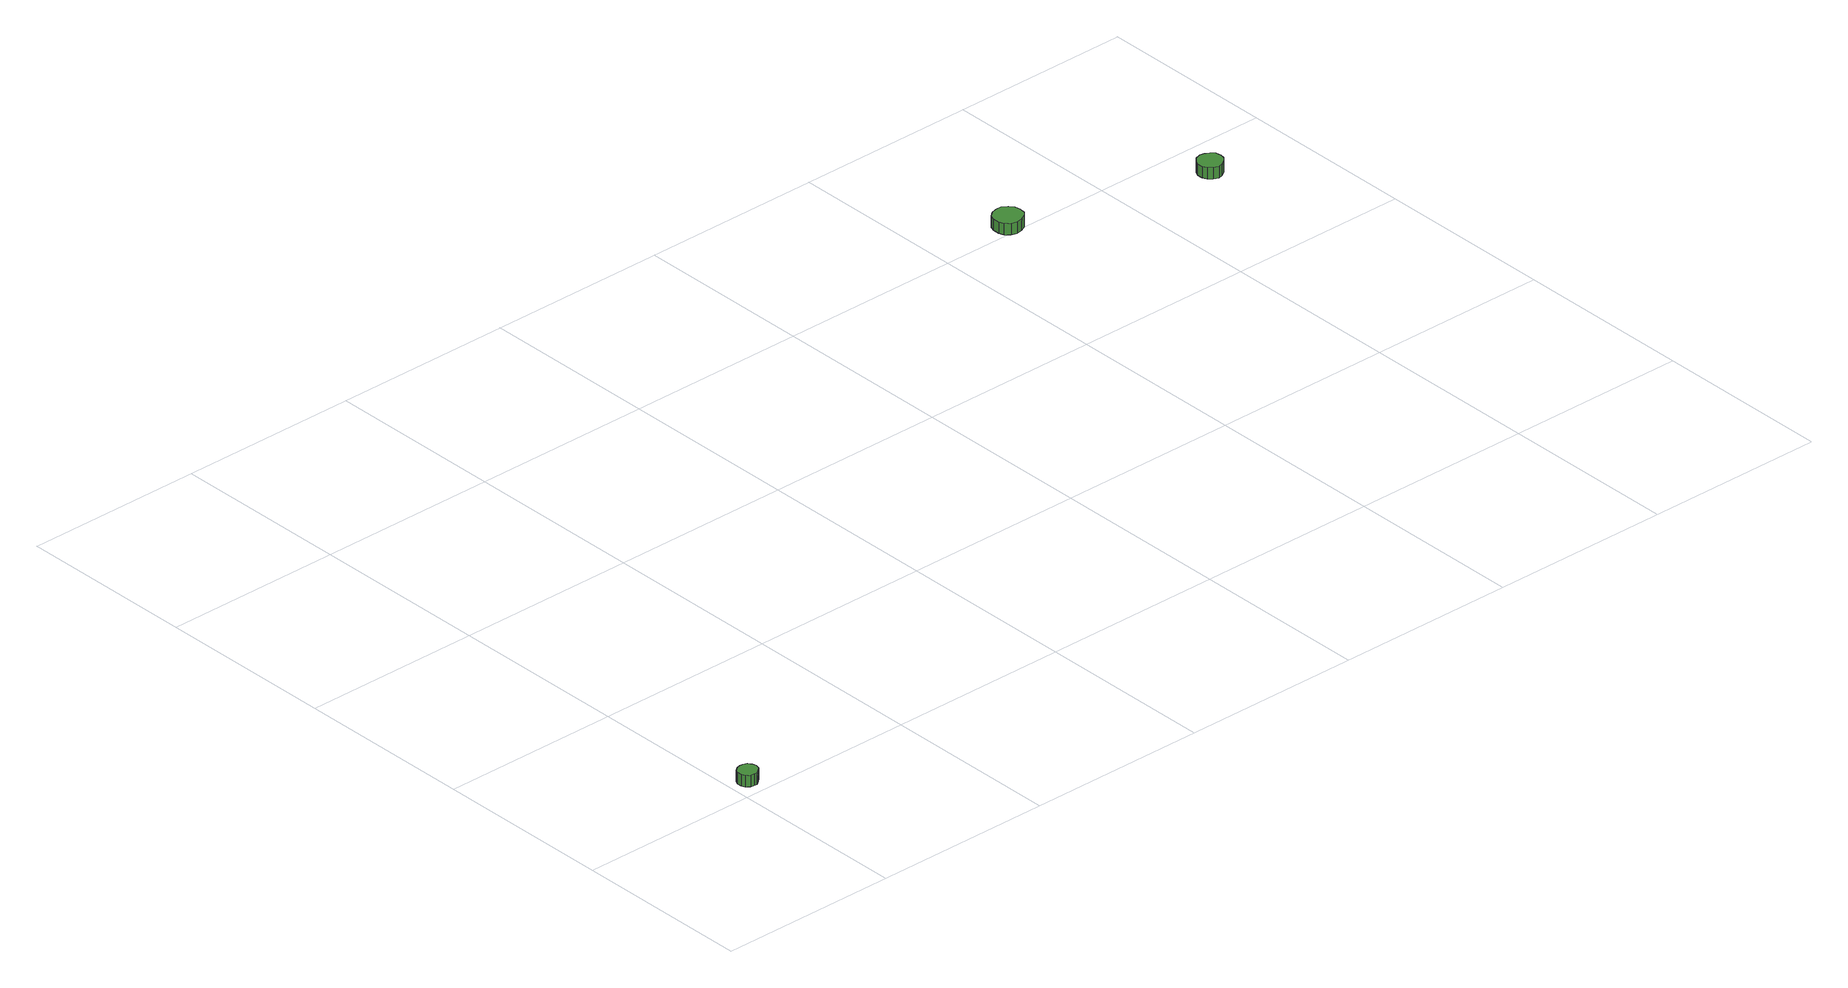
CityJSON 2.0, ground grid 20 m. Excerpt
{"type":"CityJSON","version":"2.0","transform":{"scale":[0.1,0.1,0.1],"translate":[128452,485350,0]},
"CityObjects":{
"tree1":{"type":"SolitaryVegetationObject","attributes":{"function":"something"},"geometry":[{"type":"MultiSurface","lod":"1","boundaries":[[[0,1,2,3,4,5,6,7,8,9,10,11,12,13,14]],[[15,16,17,18,19,20,21,22,23,24,25,26,27,28,29]],[[0,29,28,1]],[[1,28,27,2]],[[2,27,26,3]],[[3,26,25,4]],[[4,25,24,5]],[[5,24,23,6]],[[6,23,22,7]],[[7,22,21,8]],[[8,21,20,9]],[[9,20,19,10]],[[10,19,18,11]],[[11,18,17,12]],[[12,17,16,13]],[[13,16,15,14]],[[14,15,29,0]]]}]},
"tree2":{"type":"SolitaryVegetationObject","attributes":{"function":"something"},"geometry":[{"type":"MultiSurface","lod":"1","boundaries":[[[30,31,32,33,34,35,36,37,38,39,40,41,42,43,44]],[[45,46,47,48,49,50,51,52,53,54,55,56,57,58,59]],[[30,59,58,31]],[[31,58,57,32]],[[32,57,56,33]],[[33,56,55,34]],[[34,55,54,35]],[[35,54,53,36]],[[36,53,52,37]],[[37,52,51,38]],[[38,51,50,39]],[[39,50,49,40]],[[40,49,48,41]],[[41,48,47,42]],[[42,47,46,43]],[[43,46,45,44]],[[44,45,59,30]]]}]},
"tree3":{"type":"SolitaryVegetationObject","attributes":{"function":"something"},"geometry":[{"type":"MultiSurface","lod":"1","boundaries":[[[60,61,62,63,64,65,66,67,68,69,70,71,72,73,74]],[[75,76,77,78,79,80,81,82,83,84,85,86,87,88,89]],[[60,89,88,61]],[[61,88,87,62]],[[62,87,86,63]],[[63,86,85,64]],[[64,85,84,65]],[[65,84,83,66]],[[66,83,82,67]],[[67,82,81,68]],[[68,81,80,69]],[[69,80,79,70]],[[70,79,78,71]],[[71,78,77,72]],[[72,77,76,73]],[[73,76,75,74]],[[74,75,89,60]]]}]}
},
"vertices":[
[26,15,23],[25,19,23],[22,23,23],[18,25,23],[14,25,23],[10,24,23],[6,21,23],[4,17,23],[4,12,23],[6,8,23],[10,5,23],[14,4,23],[18,4,23],[22,7,23],[25,10,23],[25,10,10],[22,7,10],[18,4,10],[14,4,10],[10,5,10],[6,8,10],[4,12,10],[4,17,10],[6,21,10],[10,24,10],[14,25,10],[18,25,10],[22,23,10],[25,19,10],[26,15,10],
[904,611,18],[903,617,18],[899,622,18],[893,626,18],[886,626,18],[880,624,18],[875,620,18],[873,614,18],[873,607,18],[875,601,18],[880,597,18],[886,595,18],[893,596,18],[899,599,18],[903,604,18],[903,604,5],[899,599,5],[893,596,5],[886,595,5],[880,597,5],[875,601,5],[873,607,5],[873,614,5],[875,620,5],[880,624,5],[886,626,5],[893,626,5],[899,622,5],[903,617,5],[904,611,5],
[1115,556,17],[1114,562,17],[1110,566,17],[1105,569,17],[1100,570,17],[1094,568,17],[1090,564,17],[1088,559,17],[1088,553,17],[1090,548,17],[1094,544,17],[1100,542,17],[1105,543,17],[1110,546,17],[1114,551,17],[1114,551,4],[1110,546,4],[1105,543,4],[1100,542,4],[1094,544,4],[1090,548,4],[1088,553,4],[1088,559,4],[1090,564,4],[1094,568,4],[1100,570,4],[1105,569,4],[1110,566,4],[1114,562,4],[1115,556,4]
]}
